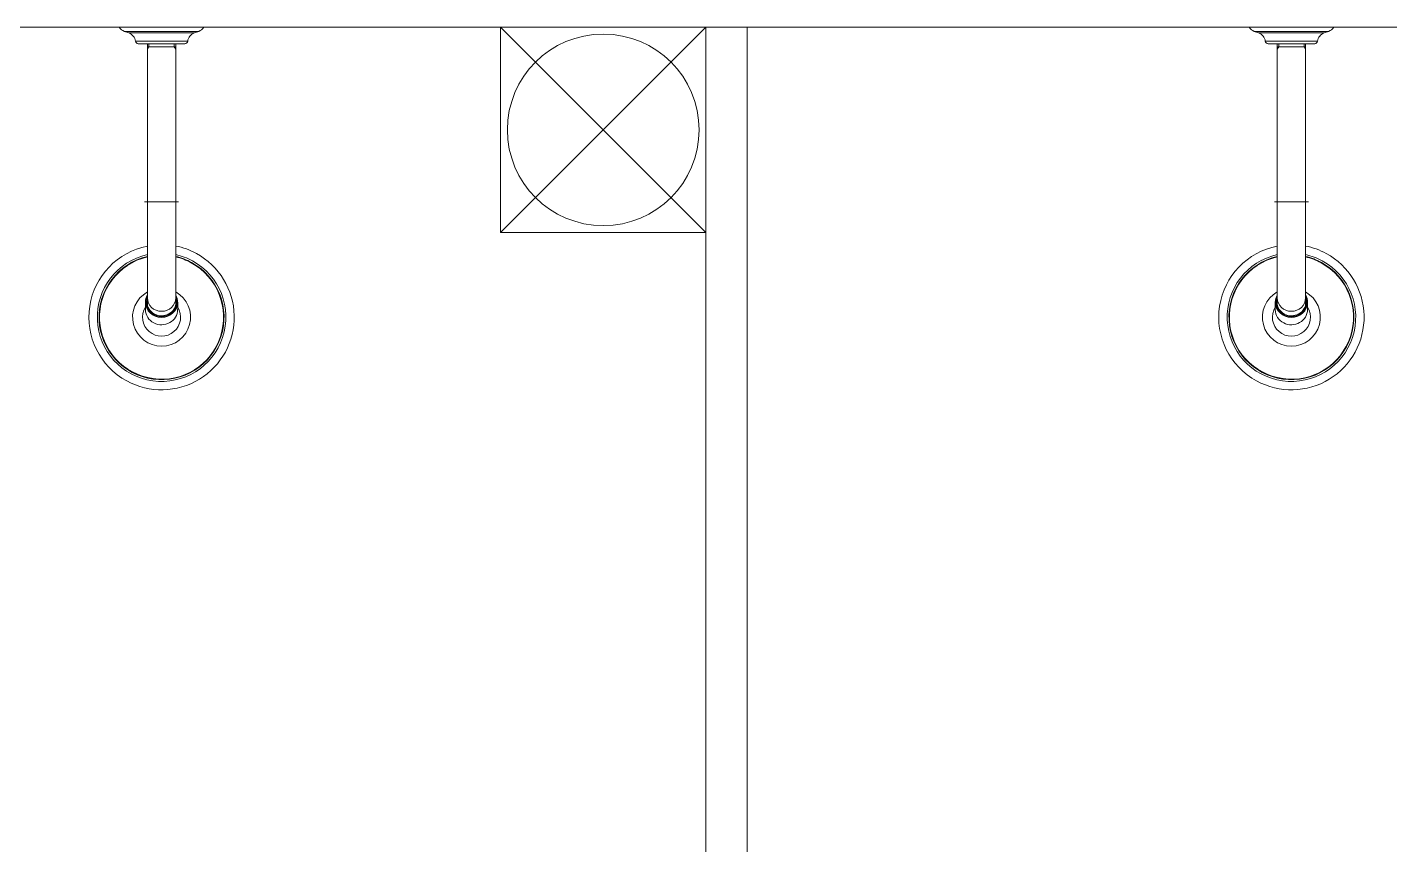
# Model space of a CAD drawing. Header units: millimetres. Extents: x 867 to 1330, y 209 to 507.
# Drawn here: x 1184.085 to 1185.08, y 446.675 to 447.273 of the extents above; entities that cross this region are included whole.
import ezdxf

# ---------------------------------------------------------------- set-up
doc = ezdxf.new("R2010")
doc.units = ezdxf.units.MM
doc.header["$LTSCALE"] = 5
doc.linetypes.add('DASHDOT', pattern=[25.4, 12.7, -6.35, 0, -6.35])
doc.layers.add('I-ARQ', color=8, linetype='Continuous', lineweight=0)

msp = doc.modelspace()

# ---------------------------------------------------------------- linework, layer by layer
at = {"layer": 'I-ARQ'}
for p, q in [((1183.01066, 447.27254), (1188.73566, 447.27254)), ((1184.58066, 447.27254), (1184.43066, 447.12254)), ((1184.58066, 447.12254), (1184.43066, 447.27254)), ((1184.43066, 447.27254), (1184.43066, 447.12254)), ((1184.58066, 447.27254), (1184.43066, 447.27254)), ((1184.58066, 447.27254), (1184.58066, 446.06254)), ((1184.58066, 447.12254), (1184.58066, 447.27254)), ((1184.61066, 447.27254), (1184.61066, 446.06254)), ((1184.43066, 447.12254), (1184.58066, 447.12254))]:
    msp.add_line(p, q, dxfattribs=at)
at = {"layer": 'I-ARQ', "ltscale": 0.200747}
for points in [[(1184.15603, 447.26953, -0.164371), (1184.15228, 447.27254), (1184.21405, 447.27254, -0.164371), (1184.21029, 447.26953)], [(1184.98103, 447.26953, -0.164371), (1184.97728, 447.27254), (1185.03905, 447.27254, -0.164371), (1185.03529, 447.26953)]]:
    msp.add_lwpolyline(points, format="xyb", dxfattribs=at)
at = {"layer": 'I-ARQ'}
for points in [[(1184.21029, 447.26953), (1184.15603, 447.26953), (1184.15921, 447.26838), (1184.20711, 447.26838)], [(1185.03529, 447.26953), (1184.98103, 447.26953), (1184.98421, 447.26838), (1185.03211, 447.26838)]]:
    msp.add_lwpolyline(points, close=True, dxfattribs=at)
for points in [[(1184.16409, 447.26227, 0.280777), (1184.15921, 447.26838)], [(1184.20711, 447.26838, 0.280777), (1184.20223, 447.26227)], [(1184.98909, 447.26227, 0.280777), (1184.98421, 447.26838)], [(1185.03211, 447.26838, 0.280777), (1185.02723, 447.26227)], [(1184.20223, 447.26227, -0.377188), (1184.20025, 447.26052), (1184.16608, 447.26052, -0.377188), (1184.16409, 447.26227)], [(1185.02723, 447.26227, -0.377188), (1185.02525, 447.26052), (1184.99108, 447.26052, -0.377188), (1184.98909, 447.26227)], [(1184.17283, 447.11264, 0.700978), (1184.15773, 447.01403, 1), (1184.2086, 447.10716, 0.07613), (1184.1935, 447.11264)], [(1184.1935, 447.10639, -0.06962), (1184.20567, 447.1018, -5.480122), (1184.17283, 447.10639)], [(1184.99783, 447.11264, 0.700978), (1184.98273, 447.01403, 1), (1185.0336, 447.10716, 0.07613), (1185.0185, 447.11264)], [(1185.0185, 447.10639, -0.06962), (1185.03067, 447.1018, -5.480122), (1184.99783, 447.10639)], [(1184.17283, 447.07907, 3.836175), (1184.1935, 447.07907)], [(1184.99783, 447.07907, 3.836175), (1185.0185, 447.07907)], [(1184.1714, 447.06793, 1.802734), (1184.19493, 447.06793)], [(1184.9964, 447.06793, 1.802734), (1185.01993, 447.06793)]]:
    msp.add_lwpolyline(points, format="xyb", dxfattribs=at)
at = {"layer": 'I-ARQ', "ltscale": 0.352288}
for points in [[(1184.20223, 447.26227), (1184.16409, 447.26227)], [(1185.02723, 447.26227), (1184.98909, 447.26227)]]:
    msp.add_lwpolyline(points, dxfattribs=at)
at = {"layer": 'I-ARQ', "ltscale": 0.029062}
for points in [[(1184.17386, 447.26052), (1184.17386, 447.2582), (1184.17283, 447.25641)], [(1184.19247, 447.26052), (1184.19247, 447.2582)], [(1184.99886, 447.26052), (1184.99886, 447.2582), (1184.99783, 447.25641)], [(1185.01747, 447.26052), (1185.01747, 447.2582)]]:
    msp.add_lwpolyline(points, dxfattribs=at)
at = {"layer": 'I-ARQ'}
for points in [[(1184.17283, 447.26052), (1184.17283, 447.14489)], [(1184.1935, 447.26052), (1184.1935, 447.14489)], [(1184.99783, 447.26052), (1184.99783, 447.14489)], [(1185.0185, 447.26052), (1185.0185, 447.14489)]]:
    msp.add_lwpolyline(points, dxfattribs=at)
at = {"layer": 'I-ARQ', "ltscale": 0.242325}
for points in [[(1184.1935, 447.2582), (1184.17283, 447.2582)], [(1185.0185, 447.2582), (1184.99783, 447.2582)]]:
    msp.add_lwpolyline(points, dxfattribs=at)
at = {"layer": 'I-ARQ', "ltscale": 0.218093}
for points in [[(1184.19247, 447.2582), (1184.175, 447.2582)], [(1185.01747, 447.2582), (1185, 447.2582)]]:
    msp.add_lwpolyline(points, dxfattribs=at)
at = {"layer": 'I-ARQ', "ltscale": 0.025813}
for points in [[(1184.19247, 447.2582), (1184.1935, 447.25641)], [(1185.01747, 447.2582), (1185.0185, 447.25641)]]:
    msp.add_lwpolyline(points, dxfattribs=at)
at = {"layer": 'I-ARQ', "linetype": 'DASHDOT', "ltscale": 0.30975}
for points in [[(1184.17076, 447.14489), (1184.19557, 447.14489)], [(1184.99576, 447.14489), (1185.02057, 447.14489)]]:
    msp.add_lwpolyline(points, dxfattribs=at)
at = {"layer": 'I-ARQ', "ltscale": 0.06322}
for points in [[(1184.17283, 447.11264), (1184.17283, 447.14489)], [(1184.1935, 447.11264), (1184.1935, 447.14489)], [(1184.99783, 447.11264), (1184.99783, 447.14489)], [(1185.0185, 447.11264), (1185.0185, 447.14489)], [(1184.17283, 447.07907), (1184.17283, 447.11264)], [(1184.1935, 447.10639), (1184.1935, 447.11264)], [(1184.99783, 447.07907), (1184.99783, 447.11264)], [(1185.0185, 447.10639), (1185.0185, 447.11264)], [(1184.17283, 447.06958), (1184.17283, 447.07907)], [(1184.1935, 447.06958), (1184.1935, 447.07907)], [(1184.99783, 447.06958), (1184.99783, 447.07907)], [(1185.0185, 447.06958), (1185.0185, 447.07907)]]:
    msp.add_lwpolyline(points, dxfattribs=at)
at = {"layer": 'I-ARQ', "ltscale": 0.258125}
for points in [[(1184.1935, 447.14489), (1184.17283, 447.14489)], [(1185.0185, 447.14489), (1184.99783, 447.14489)]]:
    msp.add_lwpolyline(points, dxfattribs=at)
at = {"layer": 'I-ARQ', "ltscale": 0.06322}
for points in [[(1184.1935, 447.10639), (1184.1935, 447.10503, -0.067971), (1184.20504, 447.10063, -5.429636), (1184.17283, 447.10503)], [(1185.0185, 447.10639), (1185.0185, 447.10503, -0.067971), (1185.03004, 447.10063, -5.429636), (1184.99783, 447.10503)], [(1184.1935, 447.07907), (1184.1935, 447.1047, -0.067551), (1184.20488, 447.10035, -5.416932), (1184.17283, 447.1047)], [(1185.0185, 447.07907), (1185.0185, 447.1047, -0.067551), (1185.02988, 447.10035, -5.416932), (1184.99783, 447.1047)]]:
    msp.add_lwpolyline(points, format="xyb", dxfattribs=at)
at = {"layer": 'I-ARQ', "ltscale": 0.067122}
for points in [[(1184.1714, 447.06612), (1184.1714, 447.07161, -0.128945), (1184.17283, 447.07679)], [(1184.9964, 447.06612), (1184.9964, 447.07161, -0.128945), (1184.99783, 447.07679)]]:
    msp.add_lwpolyline(points, format="xyb", dxfattribs=at)
at = {"layer": 'I-ARQ', "ltscale": 0.067121}
for points in [[(1184.19493, 447.0715), (1184.19493, 447.06793)], [(1184.19493, 447.06793), (1184.19493, 447.06612)], [(1185.01993, 447.0715), (1185.01993, 447.06793)], [(1185.01993, 447.06793), (1185.01993, 447.06612)]]:
    msp.add_lwpolyline(points, dxfattribs=at)
at = {"layer": 'I-ARQ'}
msp.add_circle((1184.50566, 447.19754), 0.07, dxfattribs=at)
for centre, major_axis, ratio, start_param, end_param in [((1184.18316, 447.0715), (-0.01176, -0.00001), 0.942388, 3.140774, 3.638398), ((1185.00816, 447.0715), (-0.01176, -0.00001), 0.942388, 3.140774, 3.638398), ((1184.18316, 447.07167), (-0.01126, 0), 0.939693, 5.874594, 9.833369), ((1184.18316, 447.07167), (-0.01116, 0), 0.939693, 5.895727, 9.812236), ((1184.18316, 447.0715), (-0.01176, 0), 0.939693, 6.283156, 9.424748), ((1184.18316, 447.07155), (-0.01055, 0), 0.939693, 6.083746, 6.283156), ((1184.18316, 447.07098), (-0.01055, 0), 0.939693, 6.083746, 6.254788), ((1184.18316, 447.07155), (-0.01055, 0), 0.939693, 6.283156, 7.353981), ((1184.18316, 447.07465), (0.01034, 0), 0.939693, 3.141593, 6.283185), ((1184.18316, 447.07155), (-0.01055, 0), 0.939693, 1.070796, 3.141564), ((1184.18316, 447.07155), (-0.01055, 0), 0.939693, 3.141564, 3.341037), ((1184.18316, 447.07098), (-0.01055, 0), 0.939693, 3.169992, 3.341037), ((1185.00816, 447.07167), (-0.01126, 0), 0.939693, 5.874594, 9.833369), ((1185.00816, 447.07167), (-0.01116, 0), 0.939693, 5.895727, 9.812236), ((1185.00816, 447.0715), (-0.01176, 0), 0.939693, 6.283156, 9.424748), ((1185.00816, 447.07155), (-0.01055, 0), 0.939693, 6.083746, 6.283156), ((1185.00816, 447.07098), (-0.01055, 0), 0.939693, 6.083746, 6.254788), ((1185.00816, 447.07155), (-0.01055, 0), 0.939693, 6.283156, 7.353981), ((1185.00816, 447.07465), (0.01034, 0), 0.939693, 3.141593, 6.283185), ((1185.00816, 447.07155), (-0.01055, 0), 0.939693, 1.070796, 3.141564), ((1185.00816, 447.07155), (-0.01055, 0), 0.939693, 3.141564, 3.341037), ((1185.00816, 447.07098), (-0.01055, 0), 0.939693, 3.169992, 3.341037), ((1184.18316, 447.06612), (-0.01176, 0), 0.939693, 6.283156, 7.353981), ((1184.18316, 447.06612), (-0.01176, 0), 0.939693, 1.070796, 3.141564), ((1185.00816, 447.06612), (-0.01176, 0), 0.939693, 6.283156, 7.353981), ((1185.00816, 447.06612), (-0.01176, 0), 0.939693, 1.070796, 3.141564)]:
    msp.add_ellipse(centre, major_axis=major_axis, ratio=ratio, start_param=start_param, end_param=end_param, dxfattribs=at)

doc.saveas('drawing.dxf')
